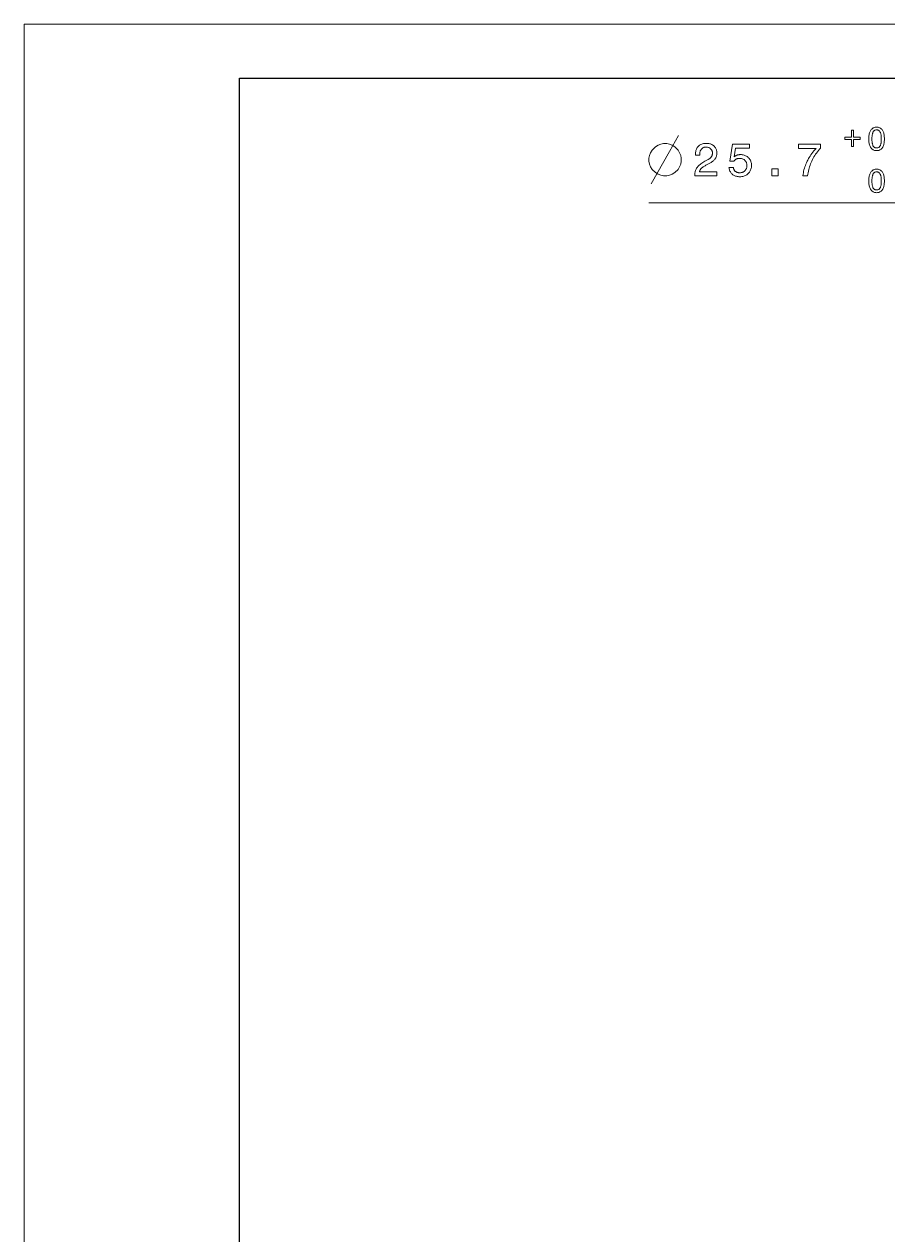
# Model space of a CAD drawing. Extents: x 0 to 297, y 0 to 420.
# Drawn here: x 0 to 80.2, y 307.6 to 420 of the extents above; entities that cross this region are included whole.
import ezdxf

# ---------------------------------------------------------------- set-up
doc = ezdxf.new("R2010")
doc.units = 0

msp = doc.modelspace()

# ---------------------------------------------------------------- linework, layer by layer
at = {"color": 7, "lineweight": 13}
for p, q in [((0, 0), (0, 420)), ((0, 420), (297, 420)), ((58.04, 403.42), (91.82, 403.42))]:
    msp.add_line(p, q, dxfattribs=at)
at = {"color": 7, "lineweight": 30}
for p, q in [((20, 5), (20, 415)), ((20, 415), (292, 415))]:
    msp.add_line(p, q, dxfattribs=at)
at = {"color": 7, "lineweight": 13}
for points in [[(78.46, 409.35), (78.46, 409.45), (78.47, 409.55), (78.47, 409.64), (78.49, 409.73), (78.5, 409.82), (78.53, 409.9), (78.55, 409.97), (78.58, 410.04), (78.61, 410.1), (78.64, 410.16), (78.68, 410.21), (78.73, 410.26), (78.77, 410.3), (78.82, 410.34), (78.87, 410.37), (78.93, 410.39), (78.99, 410.41), (79.05, 410.43), (79.12, 410.43), (79.19, 410.44), (79.26, 410.43), (79.32, 410.43), (79.39, 410.41), (79.44, 410.39), (79.5, 410.37), (79.55, 410.34), (79.6, 410.3), (79.65, 410.26), (79.69, 410.21), (79.73, 410.16), (79.76, 410.1), (79.79, 410.04), (79.82, 409.97), (79.85, 409.9), (79.87, 409.82), (79.88, 409.74), (79.9, 409.65), (79.9, 409.55), (79.91, 409.45), (79.91, 409.35), (79.91, 409.24), (79.9, 409.14), (79.9, 409.05), (79.88, 408.96), (79.87, 408.88), (79.85, 408.8), (79.82, 408.73), (79.79, 408.66), (79.76, 408.59), (79.73, 408.54), (79.69, 408.49), (79.65, 408.44), (79.6, 408.4), (79.55, 408.36), (79.5, 408.33), (79.44, 408.31), (79.39, 408.29), (79.32, 408.27), (79.26, 408.27), (79.19, 408.26), (79.12, 408.27), (79.05, 408.27), (78.99, 408.29), (78.93, 408.31), (78.87, 408.33), (78.82, 408.36), (78.77, 408.4), (78.73, 408.44), (78.68, 408.49), (78.64, 408.54), (78.61, 408.6), (78.58, 408.66), (78.55, 408.73), (78.53, 408.8), (78.5, 408.88), (78.49, 408.96), (78.47, 409.05), (78.47, 409.14), (78.46, 409.24)], [(76.84, 410.16), (77.05, 410.16), (77.05, 409.51), (77.65, 409.51), (77.65, 409.3), (77.05, 409.3), (77.05, 408.64), (76.84, 408.64), (76.84, 409.3), (76.24, 409.3), (76.24, 409.51), (76.84, 409.51)], [(78.75, 409.35), (78.75, 409.26), (78.75, 409.18), (78.76, 409.11), (78.76, 409.04), (78.77, 408.97), (78.79, 408.91), (78.8, 408.85), (78.82, 408.8), (78.83, 408.75), (78.85, 408.71), (78.88, 408.67), (78.9, 408.64), (78.93, 408.61), (78.96, 408.58), (78.99, 408.56), (79.02, 408.54), (79.06, 408.53), (79.1, 408.52), (79.14, 408.51), (79.19, 408.51), (79.23, 408.51), (79.27, 408.52), (79.31, 408.53), (79.35, 408.54), (79.38, 408.56), (79.41, 408.58), (79.44, 408.61), (79.47, 408.64), (79.5, 408.67), (79.52, 408.71), (79.54, 408.75), (79.55, 408.8), (79.57, 408.85), (79.58, 408.91), (79.6, 408.97), (79.6, 409.04), (79.61, 409.11), (79.62, 409.18), (79.62, 409.26), (79.62, 409.35), (79.62, 409.43), (79.62, 409.51), (79.61, 409.59), (79.6, 409.66), (79.6, 409.73), (79.58, 409.79), (79.57, 409.85), (79.55, 409.9), (79.54, 409.94), (79.52, 409.99), (79.5, 410.02), (79.47, 410.06), (79.44, 410.09), (79.41, 410.11), (79.38, 410.14), (79.35, 410.15), (79.31, 410.17), (79.27, 410.18), (79.23, 410.18), (79.19, 410.19), (79.14, 410.18), (79.1, 410.18), (79.06, 410.17), (79.02, 410.15), (78.99, 410.14), (78.96, 410.11), (78.93, 410.09), (78.9, 410.06), (78.88, 410.02), (78.85, 409.98), (78.83, 409.94), (78.82, 409.89), (78.8, 409.84), (78.79, 409.79), (78.77, 409.72), (78.76, 409.66), (78.76, 409.59), (78.75, 409.51), (78.75, 409.43)], [(59.69, 408.92), (59.39, 408.92), (59.14, 408.87), (58.89, 408.77), (58.64, 408.62), (58.34, 408.32), (58.19, 408.07), (58.09, 407.82), (58.04, 407.57), (58.04, 407.27), (58.09, 407.02), (58.19, 406.77), (58.34, 406.52), (58.64, 406.22), (58.89, 406.07), (59.14, 405.97), (59.39, 405.92), (59.69, 405.92), (59.94, 405.97), (60.19, 406.07), (60.44, 406.22), (60.74, 406.52), (60.89, 406.77), (60.99, 407.02), (61.04, 407.27), (61.04, 407.57), (60.99, 407.82), (60.89, 408.07), (60.74, 408.32), (60.44, 408.62), (60.19, 408.77), (59.94, 408.87)], [(62.29, 405.92), (62.29, 405.94), (62.29, 406.02), (62.3, 406.11), (62.31, 406.19), (62.32, 406.27), (62.34, 406.34), (62.36, 406.42), (62.39, 406.49), (62.42, 406.55), (62.45, 406.62), (62.49, 406.68), (62.54, 406.74), (62.59, 406.8), (62.65, 406.86), (62.71, 406.92), (62.78, 406.98), (62.86, 407.04), (62.95, 407.09), (63.04, 407.15), (63.14, 407.21), (63.24, 407.27), (63.49, 407.41), (63.54, 407.43), (63.58, 407.46), (63.62, 407.49), (63.66, 407.51), (63.69, 407.54), (63.73, 407.57), (63.76, 407.6), (63.78, 407.63), (63.81, 407.66), (63.83, 407.69), (63.85, 407.72), (63.87, 407.75), (63.88, 407.79), (63.9, 407.82), (63.91, 407.86), (63.92, 407.89), (63.93, 407.93), (63.93, 407.97), (63.93, 408.01), (63.94, 408.05), (63.93, 408.1), (63.93, 408.14), (63.92, 408.19), (63.91, 408.23), (63.89, 408.27), (63.88, 408.31), (63.86, 408.34), (63.83, 408.38), (63.8, 408.41), (63.77, 408.44), (63.74, 408.47), (63.7, 408.49), (63.66, 408.51), (63.62, 408.53), (63.58, 408.55), (63.54, 408.56), (63.49, 408.57), (63.44, 408.58), (63.39, 408.58), (63.33, 408.58), (63.28, 408.58), (63.23, 408.58), (63.18, 408.57), (63.14, 408.55), (63.09, 408.54), (63.05, 408.52), (63.01, 408.49), (62.97, 408.47), (62.94, 408.43), (62.91, 408.4), (62.88, 408.36), (62.85, 408.32), (62.83, 408.27), (62.81, 408.23), (62.79, 408.18), (62.77, 408.13), (62.76, 408.07), (62.75, 408.01), (62.75, 407.95), (62.75, 407.89), (62.75, 407.85), (62.36, 407.85), (62.36, 407.91), (62.36, 408.01), (62.37, 408.1), (62.38, 408.18), (62.4, 408.26), (62.42, 408.34), (62.45, 408.41), (62.49, 408.48), (62.53, 408.55), (62.58, 408.61), (62.63, 408.67), (62.68, 408.72), (62.74, 408.76), (62.81, 408.81), (62.87, 408.84), (62.94, 408.87), (63.02, 408.9), (63.1, 408.92), (63.18, 408.93), (63.27, 408.94), (63.36, 408.94), (63.44, 408.94), (63.53, 408.93), (63.61, 408.92), (63.68, 408.9), (63.76, 408.88), (63.83, 408.85), (63.89, 408.82), (63.96, 408.78), (64.02, 408.74), (64.07, 408.7), (64.13, 408.64), (64.17, 408.59), (64.21, 408.53), (64.25, 408.47), (64.28, 408.41), (64.3, 408.34), (64.32, 408.27), (64.34, 408.2), (64.34, 408.13), (64.35, 408.05), (64.35, 407.99), (64.34, 407.93), (64.33, 407.87), (64.32, 407.81), (64.31, 407.76), (64.29, 407.7), (64.27, 407.65), (64.24, 407.6), (64.22, 407.55), (64.19, 407.51), (64.15, 407.46), (64.12, 407.41), (64.08, 407.37), (64.03, 407.33), (63.98, 407.29), (63.93, 407.25), (63.88, 407.21), (63.82, 407.17), (63.76, 407.14), (63.7, 407.1), (63.44, 406.97), (63.37, 406.94), (63.31, 406.9), (63.25, 406.86), (63.19, 406.83), (63.13, 406.79), (63.08, 406.76), (63.04, 406.73), (63, 406.7), (62.96, 406.66), (62.93, 406.63), (62.9, 406.6), (62.87, 406.57), (62.84, 406.54), (62.82, 406.51), (62.8, 406.47), (62.78, 406.44), (62.76, 406.4), (62.74, 406.37), (62.73, 406.33), (62.72, 406.29), (64.35, 406.29), (64.35, 405.92)], [(65.47, 406.71), (65.87, 406.71), (65.88, 406.66), (65.89, 406.62), (65.9, 406.57), (65.92, 406.53), (65.94, 406.5), (65.96, 406.46), (65.98, 406.43), (66.01, 406.4), (66.03, 406.37), (66.06, 406.34), (66.1, 406.31), (66.13, 406.29), (66.17, 406.27), (66.21, 406.26), (66.24, 406.24), (66.29, 406.23), (66.33, 406.22), (66.37, 406.21), (66.42, 406.21), (66.47, 406.21), (66.53, 406.21), (66.59, 406.22), (66.64, 406.22), (66.69, 406.24), (66.74, 406.25), (66.79, 406.27), (66.83, 406.3), (66.88, 406.33), (66.92, 406.36), (66.95, 406.39), (66.99, 406.43), (67.02, 406.47), (67.05, 406.51), (67.07, 406.56), (67.09, 406.6), (67.11, 406.65), (67.12, 406.7), (67.13, 406.76), (67.14, 406.82), (67.14, 406.87), (67.14, 406.93), (67.13, 406.99), (67.12, 407.05), (67.11, 407.1), (67.09, 407.15), (67.07, 407.2), (67.05, 407.24), (67.02, 407.28), (66.99, 407.32), (66.96, 407.36), (66.92, 407.4), (66.88, 407.43), (66.84, 407.45), (66.79, 407.48), (66.74, 407.5), (66.69, 407.51), (66.64, 407.53), (66.59, 407.54), (66.53, 407.54), (66.47, 407.54), (66.43, 407.54), (66.4, 407.54), (66.37, 407.54), (66.33, 407.53), (66.3, 407.52), (66.27, 407.52), (66.24, 407.51), (66.21, 407.5), (66.18, 407.49), (66.15, 407.47), (66.12, 407.46), (66.09, 407.44), (66.07, 407.43), (66.04, 407.41), (66.01, 407.39), (65.99, 407.37), (65.97, 407.34), (65.94, 407.32), (65.92, 407.29), (65.9, 407.27), (65.55, 407.27), (65.79, 408.86), (67.39, 408.86), (67.39, 408.5), (66.08, 408.5), (65.96, 407.69), (65.98, 407.71), (66, 407.73), (66.03, 407.75), (66.05, 407.76), (66.08, 407.78), (66.1, 407.79), (66.13, 407.8), (66.16, 407.82), (66.18, 407.83), (66.21, 407.84), (66.24, 407.85), (66.27, 407.86), (66.3, 407.86), (66.33, 407.87), (66.37, 407.88), (66.4, 407.88), (66.43, 407.88), (66.46, 407.89), (66.5, 407.89), (66.53, 407.89), (66.62, 407.89), (66.71, 407.88), (66.79, 407.86), (66.87, 407.84), (66.95, 407.82), (67.02, 407.79), (67.09, 407.75), (67.16, 407.71), (67.22, 407.67), (67.28, 407.61), (67.33, 407.56), (67.38, 407.5), (67.42, 407.43), (67.46, 407.37), (67.49, 407.3), (67.51, 407.22), (67.53, 407.15), (67.55, 407.07), (67.55, 406.98), (67.56, 406.9), (67.55, 406.8), (67.55, 406.71), (67.53, 406.63), (67.51, 406.55), (67.48, 406.47), (67.45, 406.39), (67.41, 406.32), (67.37, 406.25), (67.32, 406.19), (67.26, 406.13), (67.2, 406.07), (67.13, 406.02), (67.06, 405.98), (66.99, 405.94), (66.92, 405.91), (66.84, 405.88), (66.75, 405.86), (66.67, 405.85), (66.58, 405.84), (66.48, 405.84), (66.4, 405.84), (66.32, 405.85), (66.24, 405.86), (66.17, 405.88), (66.09, 405.9), (66.03, 405.92), (65.96, 405.95), (65.9, 405.99), (65.84, 406.03), (65.78, 406.08), (65.73, 406.13), (65.68, 406.18), (65.63, 406.23), (65.6, 406.29), (65.56, 406.35), (65.53, 406.42), (65.51, 406.48), (65.49, 406.56), (65.48, 406.63)], [(72.33, 405.92), (72.36, 406.07), (72.38, 406.21), (72.41, 406.35), (72.44, 406.49), (72.48, 406.62), (72.52, 406.75), (72.57, 406.89), (72.62, 407.02), (72.67, 407.14), (72.73, 407.27), (72.79, 407.39), (72.86, 407.52), (72.93, 407.64), (73.01, 407.76), (73.09, 407.88), (73.18, 408), (73.27, 408.12), (73.36, 408.23), (73.46, 408.35), (73.56, 408.46), (71.92, 408.46), (71.92, 408.86), (73.98, 408.86), (73.98, 408.5), (73.88, 408.39), (73.78, 408.27), (73.69, 408.16), (73.6, 408.04), (73.52, 407.92), (73.44, 407.8), (73.37, 407.68), (73.29, 407.55), (73.23, 407.43), (73.17, 407.3), (73.11, 407.17), (73.05, 407.04), (73, 406.91), (72.96, 406.77), (72.92, 406.64), (72.88, 406.5), (72.85, 406.36), (72.82, 406.21), (72.79, 406.07), (72.77, 405.92)], [(69.44, 405.92), (69.44, 406.57), (70.03, 406.57), (70.03, 405.92)], [(78.46, 405.45), (78.46, 405.55), (78.47, 405.65), (78.47, 405.74), (78.49, 405.83), (78.5, 405.92), (78.53, 406), (78.55, 406.07), (78.58, 406.14), (78.61, 406.2), (78.64, 406.26), (78.68, 406.31), (78.73, 406.36), (78.77, 406.4), (78.82, 406.44), (78.87, 406.47), (78.93, 406.49), (78.99, 406.51), (79.05, 406.53), (79.12, 406.53), (79.19, 406.54), (79.26, 406.53), (79.32, 406.53), (79.39, 406.51), (79.44, 406.49), (79.5, 406.47), (79.55, 406.44), (79.6, 406.4), (79.65, 406.36), (79.69, 406.31), (79.73, 406.26), (79.76, 406.2), (79.79, 406.14), (79.82, 406.07), (79.85, 406), (79.87, 405.92), (79.88, 405.84), (79.9, 405.75), (79.9, 405.65), (79.91, 405.55), (79.91, 405.45), (79.91, 405.34), (79.9, 405.24), (79.9, 405.15), (79.88, 405.06), (79.87, 404.98), (79.85, 404.9), (79.82, 404.83), (79.79, 404.76), (79.76, 404.69), (79.73, 404.64), (79.69, 404.59), (79.65, 404.54), (79.6, 404.5), (79.55, 404.46), (79.5, 404.43), (79.44, 404.41), (79.39, 404.39), (79.32, 404.37), (79.26, 404.37), (79.19, 404.36), (79.12, 404.37), (79.05, 404.37), (78.99, 404.39), (78.93, 404.41), (78.87, 404.43), (78.82, 404.46), (78.77, 404.5), (78.73, 404.54), (78.68, 404.59), (78.64, 404.64), (78.61, 404.7), (78.58, 404.76), (78.55, 404.83), (78.53, 404.9), (78.5, 404.98), (78.49, 405.06), (78.47, 405.15), (78.47, 405.24), (78.46, 405.34)], [(78.75, 405.45), (78.75, 405.36), (78.75, 405.28), (78.76, 405.21), (78.76, 405.14), (78.77, 405.07), (78.79, 405.01), (78.8, 404.95), (78.82, 404.9), (78.83, 404.85), (78.85, 404.81), (78.88, 404.77), (78.9, 404.74), (78.93, 404.71), (78.96, 404.68), (78.99, 404.66), (79.02, 404.64), (79.06, 404.63), (79.1, 404.62), (79.14, 404.61), (79.19, 404.61), (79.23, 404.61), (79.27, 404.62), (79.31, 404.63), (79.35, 404.64), (79.38, 404.66), (79.41, 404.68), (79.44, 404.71), (79.47, 404.74), (79.5, 404.77), (79.52, 404.81), (79.54, 404.85), (79.55, 404.9), (79.57, 404.95), (79.58, 405.01), (79.6, 405.07), (79.6, 405.14), (79.61, 405.21), (79.62, 405.28), (79.62, 405.36), (79.62, 405.45), (79.62, 405.53), (79.62, 405.61), (79.61, 405.69), (79.6, 405.76), (79.6, 405.83), (79.58, 405.89), (79.57, 405.95), (79.55, 406), (79.54, 406.04), (79.52, 406.09), (79.5, 406.12), (79.47, 406.16), (79.44, 406.19), (79.41, 406.21), (79.38, 406.24), (79.35, 406.25), (79.31, 406.27), (79.27, 406.28), (79.23, 406.28), (79.19, 406.29), (79.14, 406.28), (79.1, 406.28), (79.06, 406.27), (79.02, 406.25), (78.99, 406.24), (78.96, 406.21), (78.93, 406.19), (78.9, 406.16), (78.88, 406.12), (78.85, 406.08), (78.83, 406.04), (78.82, 405.99), (78.8, 405.94), (78.79, 405.89), (78.77, 405.82), (78.76, 405.76), (78.76, 405.69), (78.75, 405.61), (78.75, 405.53)]]:
    msp.add_lwpolyline(points, close=True, dxfattribs=at)
msp.add_lwpolyline([(58.24, 405.17), (59.94, 408.17), (60.79, 409.67)], dxfattribs=at)

doc.saveas('drawing.dxf')
